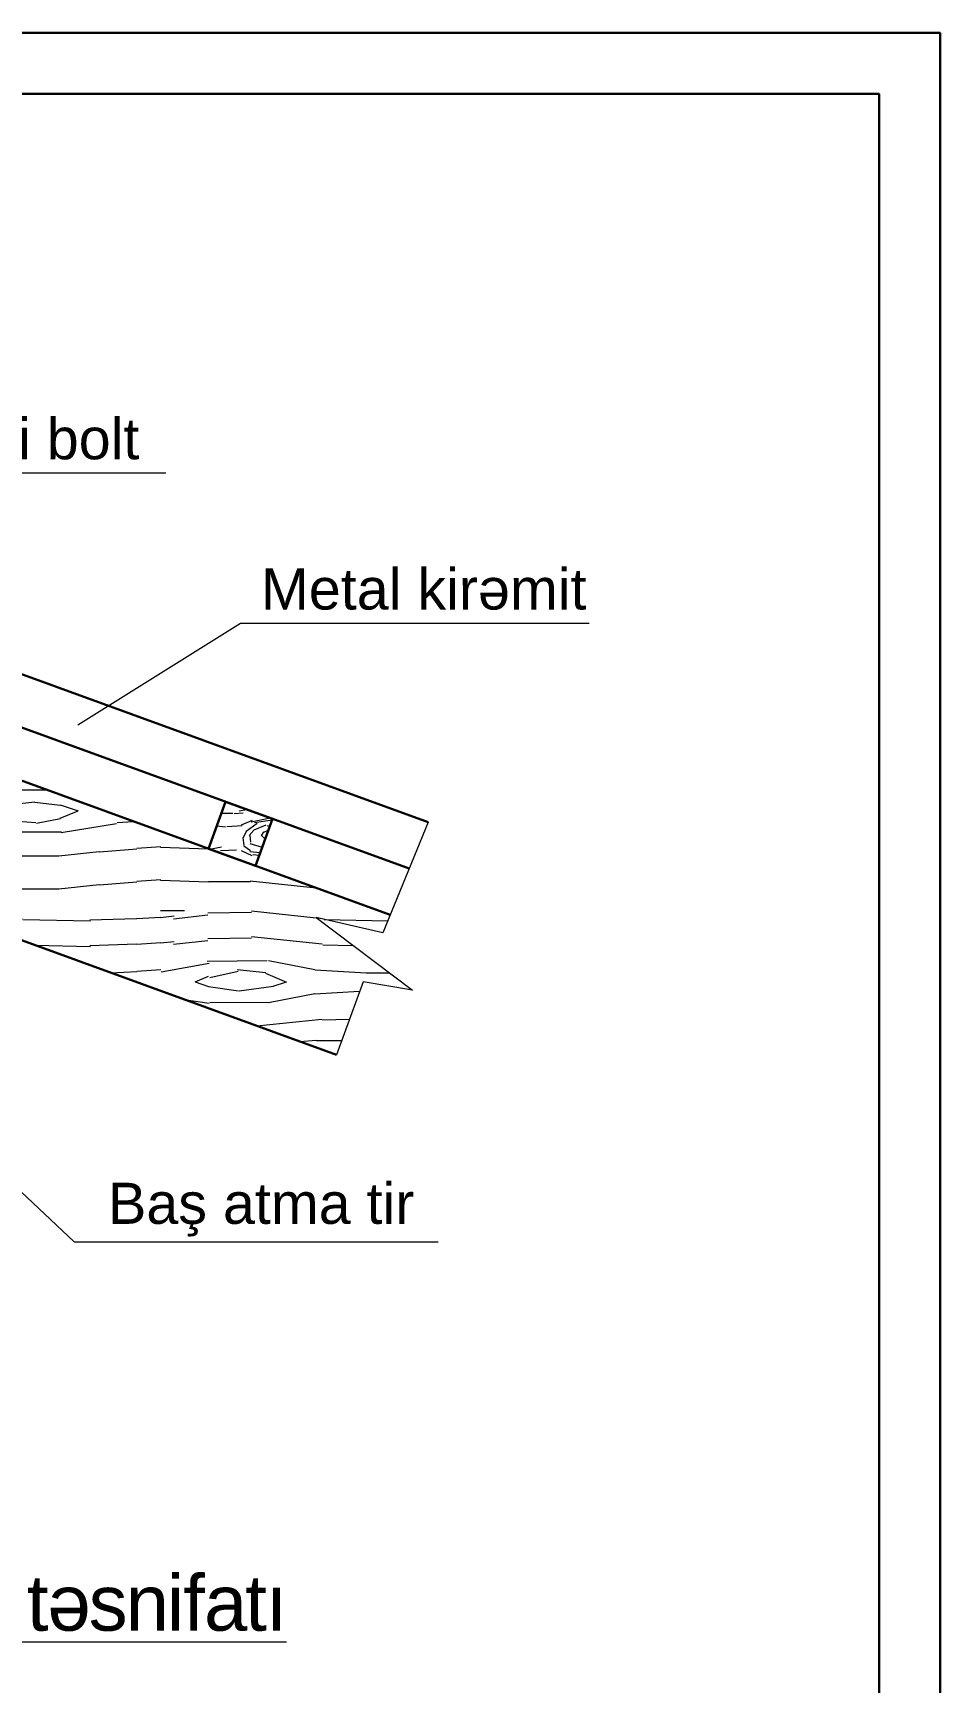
# Model space of a CAD drawing. Header units: millimetres. Extents: x 120281 to 1416367021, y -641565767 to 918373.
# Drawn here: x 1015389 to 1019018, y 692537 to 699133 of the extents above; entities that cross this region are included whole.
import ezdxf

# ---------------------------------------------------------------- set-up
doc = ezdxf.new("R2010")
doc.units = ezdxf.units.MM
for name, color, linetype, lineweight in [('Künc ştampının yazısı', 7, 'Continuous', 13), ('перегородка', 130, 'Continuous', 20), ('размер', 90, 'Continuous', 40)]:
    doc.layers.add(name, color=color, linetype=linetype, lineweight=lineweight)
doc.styles.add('ARIAL', font='arial.ttf')
doc.styles.add('Segoe UI Light', font='segoeuil.ttf', dxfattribs={"width": 0.7})

msp = doc.modelspace()

# ---------------------------------------------------------------- hatches: boundary and pattern name
at = {"lineweight": 20}
h = msp.add_hatch(dxfattribs=at)
h.set_pattern_fill('WOOD_06', scale=1200, pattern_type=2)
h.set_pattern_definition([(355.6014, (1106912.57797534, 867656.0849263263), (1199.999465231495, 0.0028507994738525), [78.23039999999938, -15567.85319999992]), (4.398700000000001, (1106912.57797534, 867560.0849263263), (14399.99976933385, 1199.998027341766), [78.23039999999938, -15567.85559999992]), (356.9874, (1106876.57797534, 868088.0849263263), (1200.000215035921, 0.0041162909356324), [114.1572, -22717.39560000001]), (3.0127, (1106876.57797534, 868160.0849263263), (21599.99971172469, 1199.967100603662), [114.1572, -22717.398]), (355.4262, (1106840.57797534, 867770.0849263263), (15600.00037197794, -1199.966342870502), [150.4787999999988, -29945.36279999984]), (4.5739, (1106840.57797534, 867446.0849263263), (14399.99973255244, 1199.995067908371), [150.4787999999988, -29945.36759999984]), (358.1525, (1106804.57797534, 867980.0849263263), (1199.999851486988, 0.0019611993293034), [186.0972, -37033.2504]), (1.8476, (1106804.58277534, 868268.0741263262), (36000.00055717061, 1199.993207726055), [186.0972, -37033.2528]), (353.4182, (1106834.57797534, 867890.0849263263), (10800.00000769132, -1199.972427942178), [157.0355999999988, -31249.96079999984]), (4.5739, (1106840.57797534, 867314.0849263263), (14399.99973255244, 1199.995067908371), [150.4787999999988, -29945.36759999984]), (1.8476, (1106804.58277534, 868370.0741263262), (36000.00055717061, 1199.993207726055), [186.0972, -37033.2528]), (0, (1106078.57797534, 867326.0849263263), (0, 1200), [168, -1032]), (0, (1106078.57797534, 867458.0849263263), (0, 1200), [168, -1032]), (0, (1106078.57797534, 867758.0849263263), (0, 1200), [168, -1032]), (359.209, (1106078.57797534, 867946.4873263263), (87600.00000005051, -1201.167413572893), [174.0168, -173842.566]), (359.5225, (1106078.57797534, 868042.0853263261), (1199.999664067921, -0.0010180837573773), [240.0084, -143764.992]), (12.609, (1106078.57797534, 868146.5837263262), (80400.00005209491, 18000.57992731457), [116.8176, -93337.0584]), (351.4686, (1106078.57797534, 868106.0861263261), (8399.999890620218, -1200.09476190387), [121.3428, -24147.1956]), (0.4775, (1106078.57797534, 868206.0845263263), (142799.9998545851, 1200.115156264521), [240.0084, -143764.992]), (0.7899, (1106078.57797534, 868301.6861263262), (86400.00038951875, 1207.654575199307), [174.0168, -87434.3088]), (0.7899, (1106078.57797534, 868403.6861263262), (86400.00038951875, 1207.654575199307), [174.0168, -87434.3088]), (6.072399999999992, (1106246.57797534, 867758.0849263263), (33600.00030997312, 3599.966322494889), [283.5912, -56434.65360000001]), (353.9277, (1106246.57797534, 867458.0849263263), (22800.0000099618, -2399.937318719916), [283.5911999999975, -56434.64279999968]), (6.072399999999992, (1106252.57797534, 867944.0849263263), (33600.00030997312, 3599.966322494889), [283.5912, -56434.65360000001]), (353.9277, (1106252.55517534, 868304.0753263263), (22800.0000099618, -2399.937318719916), [283.5911999999975, -56434.64279999968]), (15.94529999999999, (1106390.57797534, 867608.0849263263), (3599.999590799358, 1199.993827787183), [87.36119999999939, -8648.76599999992]), (10.95400000000002, (1106276.57797534, 867656.0849263263), (6000.00001838501, 1199.992801233356), [189.4524, -37700.9076]), (349.0461, (1106276.57797534, 867560.0849263263), (31199.99970184329, -5999.908467941675), [189.4524, -37700.8944]), (10.95400000000002, (1106318.57797534, 868040.0849263263), (6000.00001838501, 1199.992801233356), [189.4524, -37700.9076]), (349.0461, (1106318.57797534, 868208.0849263263), (31199.99970184329, -5999.908467941675), [189.4524, -37700.8944]), (4.7636, (1106222.57797534, 867866.0849263263), (13199.99993972852, 1199.989739539806), [288.9983999999975, -14160.91439999992]), (353.9277, (1106246.57797534, 867326.0849263263), (22800.0000099618, -2399.937318719916), [283.5911999999975, -56434.64279999968]), (353.9277, (1106252.55517534, 868406.0753263263), (22800.0000099618, -2399.937318719916), [283.5911999999975, -56434.64279999968]), (336.8016, (1106306.57797534, 868160.0849263263), (5999.999703244524, -2399.975761781775), [91.3896, -9047.5248]), (353.9911, (1106192.57797534, 868172.0849263263), (11999.99940864909, -1199.977985786813), [114.63, -22811.33280000001]), (3.366400000000001, (1106078.57797534, 867644.4377263263), (19200.00008282194, 1199.97957523819), [198.3419999999987, -20236.91999999984]), (356.6337, (1106078.57797534, 867571.7321263263), (1199.999551411198, 0.0033649257472235), [198.342, -20236.9176]), (1.591100000000009, (1106078.57797534, 867862.0853263261), (41999.99989793093, 1199.970372689579), [144.0551999999988, -43072.60799999969]), (0, (1106528.57797534, 867788.0849263263), (0, 1200), [150, -1050]), (0, (1106528.57797534, 867428.0849263263), (0, 1200), [150, -1050]), (341.5651999999999, (1106684.57797534, 867632.0849263263), (1199.99974947868, 0.0034964126583326), [75.89519999999939, -3718.83479999998]), (353.2902999999999, (1106582.57797534, 867644.0849263263), (10799.99971632422, -1199.973387313046), [102.7032, -20437.9824]), (6.3401, (1106474.57797534, 867632.0849263263), (9600.000184850804, 1199.985007074315), [108.6648, -10757.796]), (10.61959999999999, (1106588.57797534, 867560.0849263263), (5999.999316250745, 1199.994462415708), [97.67280000000001, -19436.9088]), (22.61980000000001, (1106684.57797534, 867578.0849263263), (8400.00011156758, 3599.988724275989), [78, -15521.9928]), (0, (1106462.57797534, 867692.0849263263), (0, 1200), [228, -972.0000000000001]), (0, (1106462.57797534, 867524.0849263263), (0, 1200), [228, -972.0000000000001]), (3.366400000000001, (1106504.57797534, 868076.0849263263), (19200.00008282194, 1199.97957523819), [204.3527999999988, -20230.90919999984]), (356.6337, (1106504.57797534, 868172.0849263263), (1199.999551411198, 0.0033649257472235), [204.3528, -20230.908]), (0, (1106528.57797534, 867296.0849263263), (0, 1200), [150, -1050]), (341.5651999999999, (1106390.57797534, 867608.0849263263), (1199.99974947868, 0.0034964126583326), [132.8159999999988, -3661.91399999998]), (355.2365, (1106516.57797534, 867566.0849263263), (1200.000241282236, 0.0023696367713877), [72.2496, -14377.6608]), (7.431400000000001, (1106198.57797534, 868088.0849263263), (17999.99970570563, 2399.997339593774), [139.1688, -27694.6236]), (18.4349, (1106336.57797534, 868106.0849263263), (2399.999383091273, 1199.9977043949), [56.92079999999969, -3737.81159999998]), (353.66, (1106678.57797534, 867788.0849263263), (1200.000379239329, 0.0045459895405053), [162.9972, -10703.4612]), (6.3401, (1106678.57797534, 867428.0849263263), (9600.000184850804, 1199.985007074315), [162.9972, -10703.4636]), (1.273, (1106534.57797534, 867974.0849263263), (52799.99994764274, 1199.972635702252), [270.0672, -53743.26360000001]), (358.7271, (1106534.56717534, 868274.099326326), (1199.999793654924, 0.003043054248536), [270.0672, -53743.2612]), (351.0275, (1106690.57797534, 867692.0849263263), (15599.99982607776, -2399.964083845375), [115.4124, -22967.04]), (0, (1106510.57797534, 867890.0849263263), (0, 1200), [324, -876]), (6.3401, (1106678.57797534, 867296.0849263263), (9600.000184850804, 1199.985007074315), [162.9972, -10703.4636]), (358.7271, (1106534.56717534, 868376.099326326), (1199.999793654924, 0.003043054248536), [270.0672, -53743.2612]), (350.5377999999999, (1106804.57797534, 867674.0849263263), (1200.000092659467, 0.0025595191008643), [109.4891999999994, -7189.82279999996]), (0, (1106708.57797534, 868088.0849263263), (0, 1200), [168, -1032]), (0, (1106708.57797534, 868160.0849263263), (0, 1200), [168, -1032]), (9.211, (1106690.57797534, 867524.0849263263), (7200.000435242761, 1199.99722093433), [224.9004, -44755.092]), (6.491600000000001, (1107140.59957534, 868387.9853263262), (147600.0004099138, 16802.16207507765), [138.8688, -201554.2992]), (6.491600000000001, (1107140.59957534, 868285.9853263262), (147600.0004099138, 16802.16207507765), [138.8688, -201554.2992]), (10.0418, (1107086.57797534, 868172.0849263263), (115199.9997443215, 20410.15569080921), [194.9867999999988, -137514.6131999988]), (352.093, (1106990.57797534, 868082.0849263263), (34800.00012564328, -4799.898908067677), [290.7648, -43323.8952]), (353.5515, (1107140.57797534, 867962.0849263263), (74399.99971683173, -8402.294301399648), [138.8784, -213613.488]), (357.1373, (1107086.57797534, 867866.0849263263), (1199.999616795228, -0.0056943267845749), [120.1499999999994, -23909.83799999984]), (1.7899, (1107086.57797534, 867752.0849263263), (37200.00007966914, 1199.993405302224), [192.0936, -38226.6516]), (0, (1107182.57797534, 867644.0849263263), (0, 1200), [96, -1104]), (0, (1107182.57797534, 867572.0849263263), (0, 1200), [96, -1104]), (358.2101, (1107086.57797534, 867464.0849263263), (1199.999918021284, 0.0005220321937727), [192.0936, -38226.6516]), (358.2101, (1107086.57797534, 867332.0849263263), (1199.999918021284, 0.0005220321937727), [192.0936, -38226.6516]), (356.4238, (1106990.57797534, 867758.0849263263), (1200.000483413222, 0.0024400747801717), [96.18719999999999, -19141.2732]), (3.5763, (1106990.57797534, 867458.0849263263), (17999.99958753778, 1199.988785944873), [96.18719999999999, -19141.2756]), (356.4238, (1106990.57797534, 867974.0849263263), (1200.000483413222, 0.0024400747801717), [96.18719999999999, -19141.2732]), (3.5763, (1106990.57077534, 868274.0789263262), (17999.99958753778, 1199.988785944873), [96.18719999999999, -19141.2756]), (356.4238, (1106990.57797534, 867650.0849263263), (1200.000483413222, 0.0024400747801717), [96.18719999999999, -19141.2732]), (3.5763, (1106990.57797534, 867566.0849263263), (17999.99958753778, 1199.988785944873), [96.18719999999999, -19141.2756]), (356.4238, (1106990.57797534, 867872.0849263263), (1200.000483413222, 0.0024400747801717), [96.18719999999999, -19141.2732]), (3.5763, (1106990.57797534, 867326.0849263263), (17999.99958753778, 1199.988785944873), [96.18719999999999, -19141.2756]), (3.5763, (1106990.57077534, 868376.0789263262), (17999.99958753778, 1199.988785944873), [96.18719999999999, -19141.2756]), (3.5763, (1106990.57797534, 868166.0849263263), (17999.99958753778, 1199.988785944873), [96.18719999999999, -19141.2756]), (353.66, (1107086.57797534, 867968.0849263263), (1200.000379239329, 0.0045459895405053), [54.3324, -10812.126]), (6.3401, (1107086.57557534, 868280.089726326), (9600.000184850804, 1199.985007074315), [54.3324, -10812.1284]), (6.3401, (1107086.57557534, 868382.089726326), (9600.000184850804, 1199.985007074315), [54.3324, -10812.1284]), (0.2730999999999978, (1107086.57797534, 867644.0849263263), (-0.0005734171984302, 1200.000428925986), [96.0012, -1104.012]), (0, (1107086.57797534, 867572.0849263263), (0, 1200), [96, -1104]), (341.5651999999999, (1107224.57797534, 868124.0861263261), (1199.99974947868, 0.0034964126583326), [56.92079999999969, -3737.80919999998]), (22.61980000000001, (1107224.57797534, 868124.0837263262), (8400.00011156758, 3599.988724275989), [58.5, -15541.4928]), (1.591100000000009, (1107206.57797534, 867860.0837263262), (41999.99989793093, 1199.970372689579), [72.02879999999938, -43144.63439999969])])
h.paths.add_polyline_path([(1013986.584819789, 695997.4550606608), (1016603.284272728, 695045.0543477705), (1016709.950916781, 695338.1185437136), (1016907.934600269, 695303.7536286011), (1016521.799503133, 695594.3700481332), (1016789.670232115, 695533.4814851191), (1016818.889457925, 695605.087141491), (1014863.726139839, 696316.7083924038)])
h = msp.add_hatch(dxfattribs=at)
h.set_pattern_fill('WOOD_08', scale=640, pattern_type=2)
h.set_pattern_definition([(26.565, (1131877.691814067, 1400510.73435321), (640.0000056597321, 639.9994347867382), [71.55392, -1359.52896]), (343.7398000000001, (1131845.691814067, 1400597.134353211), (4480.000105184683, -1279.999631853551), [80, -15919.99936]), (343.8108, (1131826.491814066, 1400632.334353211), (4480.000169880604, -1279.999459878081), [103.2959999999992, -20555.91935999979]), (10.4374, (1131775.291814067, 1400465.934353211), (17280.00032155306, 3199.976332784405), [123.64608, -24605.53728000001]), (351.3844, (1131829.691814067, 1400664.334353211), (12800.00020086093, -1919.989070463709), [106.80512, -21254.24064]), (358.2377, (1131756.091814066, 1400709.134353211), (21120.00007782554, -639.9666349123248), [208.09856, -41411.5872]), (358.9191, (1131768.891814067, 1400750.73435321), (639.999974370645, 0.000547854007662), [169.63008, -33756.40704]), (351.3844, (1131829.691814067, 1400971.534353211), (12800.00020086093, -1919.989070463709), [106.80512, -21254.24064]), (10.4374, (1131775.291814067, 1400773.134353211), (17280.00032155306, 3199.976332784405), [123.64608, -24605.53728000001]), (343.8108, (1131826.491814066, 1400939.534353211), (4480.000169880604, -1279.999459878081), [103.2959999999992, -20555.91935999979]), (26.565, (1131877.691814067, 1400817.934353211), (640.0000056597321, 639.9994347867382), [71.55392, -1359.52896]), (343.7398000000001, (1131845.691814067, 1400904.334353211), (4480.000105184683, -1279.999631853551), [80, -15919.99936]), (3.9909, (1131791.291814067, 1401051.534353211), (8959.99973439182, 639.9976528467814), [137.93472, -27448.96064]), (0, (1131880.891814067, 1401003.534353211), (0, 640), [140.8, -499.2]), (26.565, (1131759.291814067, 1400523.534353211), (640.0000056597321, 639.9994347867382), [50.08768, -1380.9952]), (284.0362999999999, (1131800.891814067, 1400558.73435321), (640.0022629664081, -1919.999853313005), [13.19424, -2625.594240000001]), (0, (1131586.491814066, 1400545.934353211), (0, 640), [41.6, -598.4000000000001]), (8.7461, (1131628.091814066, 1400545.934353211), (3839.999789080446, 639.9959517883258), [42.0896, -8375.7952]), (71.565, (1131669.691814067, 1400552.334353211), (0.0003692675583622, 639.9998663912395), [10.11904, -2013.73888]), (326.31, (1131653.691814067, 1400574.73435321), (1279.999768958592, -639.9979100476833), [23.07583999999979, -2284.475519999973]), (351.2539, (1131612.091814066, 1400581.134353211), (4480.000059718657, -639.994769725625), [42.08959999999959, -8375.795199999893]), (5.194400000000002, (1131576.891814067, 1400577.934353211), (6399.999791457049, 639.9968858650916), [35.34527999999958, -7033.685759999946]), (18.4349, (1131548.091814066, 1400568.334353211), (1279.999670982012, 639.99877567728), [30.35775999999979, -1993.499519999987]), (71.565, (1131544.891814067, 1400558.73435321), (0.0003692675583622, 639.9998663912395), [10.11904, -2013.73888]), (315.0001, (1131544.891814067, 1400558.73435321), (640.0001980447748, 0.0020221077468818), [13.57632, -891.51872]), (354.2895, (1131554.491814066, 1400549.134353211), (639.9998967620071, 0.0012314028292426), [32.15936, -6399.76]), (315.0001, (1131500.091814066, 1400558.73435321), (640.0001980447748, 0.0020221077468818), [22.6272, -882.4678399999999]), (346.7595, (1131516.091814066, 1400542.73435321), (8319.999950729018, -1919.996829952975), [55.88544, -11121.23328]), (0, (1131570.491814066, 1400529.934353211), (0, 640), [76.8, -563.2]), (7.431400000000001, (1131647.291814067, 1400529.934353211), (9599.999843043002, 1279.998581116679), [74.22336, -14770.46528]), (45, (1131720.891814067, 1400539.534353211), (0, 640.0001980473293), [22.6272, -882.46912]), (281.31, (1131733.691814067, 1400571.534353211), (640.0030781412445, -2559.999991987319), [16.31679999999979, -3247.056639999974]), (341.5651, (1131704.891814067, 1400581.134353211), (639.9998663909092, 0.0007477429297253), [30.35776, -1993.49952]), (349.3804, (1131653.691814067, 1400590.73435321), (7039.999954898748, -1279.992650189545), [52.09215999999959, -10366.35135999989]), (356.9873, (1131592.891814067, 1400593.934353211), (640.0001146886813, 0.0010783442442275), [60.88383999999999, -12115.9456]), (6.7098, (1131538.491814066, 1400587.534353211), (5119.999695180252, 639.9968690353701), [54.77504, -10900.2592]), (23.96239999999999, (1131509.691814067, 1400574.73435321), (1279.999979898711, 639.9978302229001), [31.51616, -6271.74848]), (59.03620000000001, (1131500.091814066, 1400558.73435321), (640.0012021431712, 1280.000415614183), [18.65919999999979, -3713.151999999973]), (277.1251, (1131452.091814066, 1400558.73435321), (640.0067988697945, -4479.999761143081), [25.79904, -5134.04672]), (342.4745, (1131455.291814067, 1400533.134353211), (10239.99994742769, -3199.986263206717), [63.75936, -12688.14528]), (355.0303, (1131516.091814066, 1400513.934353211), (7680.00003537727, -639.9943810420153), [73.87776, -14701.66848]), (0, (1131589.691814067, 1400507.534353211), (0, 640), [96, -544]), (12.2647, (1131685.691814067, 1400507.534353211), (5760.000033933901, 1279.992283967315), [75.31903999999999, -14988.48768]), (320.1945, (1131781.691814067, 1400574.73435321), (3199.999785638751, -2559.993103777305), [24.99263999999979, -4973.561599999946]), (335.2249, (1131740.091814066, 1400593.934353211), (7039.99986560025, -3199.993928329622), [45.81696, -9117.58528]), (351.0274, (1131679.291814067, 1400603.534353211), (8320.00020191416, -1279.995765117812), [61.55328, -12249.09184]), (357.879, (1131592.891814067, 1400606.73435321), (640.0001143567698, 0.0012899484003315), [86.45952000000001, -17205.38752]), (4.9697, (1131519.291814067, 1400600.334353211), (7039.999751543772, 639.9950577513937), [73.87776, -14701.66848]), (21.8014, (1131471.291814067, 1400581.134353211), (1280.00015180572, 639.9995733039201), [51.69728, -3394.80768]), (49.3987, (1131452.091814066, 1400558.73435321), (3200.000686098263, 3839.999857543864), [29.50272, -5871.006079999999]), (277.1251, (1131452.091814066, 1400865.934353211), (640.0067988697945, -4479.999761143081), [25.79904, -5134.04672]), (342.4745, (1131455.291814067, 1400840.334353211), (10239.99994742769, -3199.986263206717), [63.75936, -12688.14528]), (355.0303, (1131516.091814066, 1400821.134353211), (7680.00003537727, -639.9943810420153), [73.87776, -14701.66848]), (0, (1131589.691814067, 1400814.73435321), (0, 640), [96, -544]), (12.2647, (1131685.691814067, 1400814.73435321), (5760.000033933901, 1279.992283967315), [75.31903999999999, -14988.48768]), (28.6104, (1131759.291814067, 1400830.73435321), (5759.999972730751, 3199.992396320797), [40.096, -7979.07648]), (68.1985, (1131794.491814066, 1400849.934353211), (640.0035314428815, 1919.999651938054), [17.23264, -3429.27488]), (320.1945, (1131781.691814067, 1400881.934353211), (3199.999785638751, -2559.993103777305), [24.99263999999979, -4973.561599999946]), (335.2249, (1131740.091814066, 1400901.134353211), (7039.99986560025, -3199.993928329622), [45.81696, -9117.58528]), (351.0274, (1131679.291814067, 1400910.73435321), (8320.00020191416, -1279.995765117812), [61.55328, -12249.09184]), (357.879, (1131592.891814067, 1400913.934353211), (640.0001143567698, 0.0012899484003315), [86.45952000000001, -17205.38752]), (4.9697, (1131519.291814067, 1400907.534353211), (7039.999751543772, 639.9950577513937), [73.87776, -14701.66848]), (21.8014, (1131471.291814067, 1400888.334353211), (1280.00015180572, 639.9995733039201), [51.69728, -3394.80768]), (49.3987, (1131452.091814066, 1400865.934353211), (3200.000686098263, 3839.999857543864), [29.50272, -5871.006079999999]), (315.0001, (1131500.091814066, 1400865.934353211), (640.0001980447748, 0.0020221077468818), [22.6272, -882.4678399999999]), (346.7595, (1131516.091814066, 1400849.934353211), (8319.999950729018, -1919.996829952975), [55.88544, -11121.23328]), (0, (1131570.491814066, 1400837.134353211), (0, 640), [76.8, -563.2]), (7.431400000000001, (1131647.291814067, 1400837.134353211), (9599.999843043002, 1279.998581116679), [74.22336, -14770.46528]), (45, (1131720.891814067, 1400846.73435321), (0, 640.0001980473293), [22.6272, -882.46912]), (281.31, (1131733.691814067, 1400878.73435321), (640.0030781412445, -2559.999991987319), [16.31679999999979, -3247.056639999974]), (341.5651, (1131704.891814067, 1400888.334353211), (639.9998663909092, 0.0007477429297253), [30.35776, -1993.49952]), (349.3804, (1131653.691814067, 1400897.934353211), (7039.999954898748, -1279.992650189545), [52.09215999999959, -10366.35135999989]), (356.9873, (1131592.891814067, 1400901.134353211), (640.0001146886813, 0.0010783442442275), [60.88383999999999, -12115.9456]), (6.7098, (1131538.491814066, 1400894.73435321), (5119.999695180252, 639.9968690353701), [54.77504, -10900.2592]), (23.96239999999999, (1131509.691814067, 1400881.934353211), (1279.999979898711, 639.9978302229001), [31.51616, -6271.74848]), (59.03620000000001, (1131500.091814066, 1400865.934353211), (640.0012021431712, 1280.000415614183), [18.65919999999979, -3713.151999999973]), (0, (1131586.491814066, 1400853.134353211), (0, 640), [41.6, -598.4000000000001]), (8.7461, (1131628.091814066, 1400853.134353211), (3839.999789080446, 639.9959517883258), [42.0896, -8375.7952]), (71.565, (1131669.691814067, 1400859.534353211), (0.0003692675583622, 639.9998663912395), [10.11904, -2013.73888]), (326.31, (1131653.691814067, 1400881.934353211), (1279.999768958592, -639.9979100476833), [23.07583999999979, -2284.475519999973]), (351.2539, (1131612.091814066, 1400888.334353211), (4480.000059718657, -639.994769725625), [42.08959999999959, -8375.795199999893]), (5.194400000000002, (1131576.891814067, 1400885.134353211), (6399.999791457049, 639.9968858650916), [35.34527999999958, -7033.685759999946]), (18.4349, (1131548.091814066, 1400875.534353211), (1279.999670982012, 639.99877567728), [30.35775999999979, -1993.499519999987]), (71.565, (1131544.891814067, 1400865.934353211), (0.0003692675583622, 639.9998663912395), [10.11904, -2013.73888]), (315.0001, (1131544.891814067, 1400865.934353211), (640.0001980447748, 0.0020221077468818), [13.57632, -891.51872]), (354.2895, (1131554.491814066, 1400856.334353211), (639.9998967620071, 0.0012314028292426), [32.15936, -6399.76]), (275.7106, (1131426.491814066, 1400549.134353211), (640.0009050688832, -5760.00026786114), [32.15936, -6399.76064]), (323.1302, (1131429.691814067, 1400517.134353211), (1920.000133423687, -1279.995191857992), [32, -3167.99616]), (353.6599, (1131455.291814067, 1400497.934353211), (640.0002022642325, 0.0013075166806598), [115.90912, -5679.53664]), (1.1691, (1131570.491814066, 1400485.134353211), (30720.00030962105, 639.978965727767), [156.83264, -31209.69664]), (8.4711, (1131727.291814067, 1400488.334353211), (12799.99997855681, 1919.989497609727), [152.05888, -30259.7248]), (350.5377, (1131788.091814066, 1400606.73435321), (640.00004941979, 0.0002480660462645), [58.39423999999958, -3834.573439999973]), (351.6744, (1131656.891814067, 1400625.934353211), (4480.000145614546, -639.9961308832676), [132.59712, -26386.8864]), (2.121, (1131570.491814066, 1400622.73435321), (16640.00021267774, 639.9721896338423), [86.45952000000001, -17205.38752]), (8.4269, (1131484.091814066, 1400609.934353211), (12800.000283323, 1919.984172844127), [87.34272000000001, -17381.2544]), (35.53759999999999, (1131439.291814067, 1400577.934353211), (2560.00014660781, 1919.995051048803), [55.05472, -5450.428159999999]), (66.0375, (1131426.491814066, 1400549.134353211), (1920.00083574307, 4480.000175567586), [31.51616, -6271.75296]), (353.991, (1131704.891814067, 1400645.134353211), (6399.999840579866, -639.9995631883795), [122.272, -12104.91072]), (1.2453, (1131557.691814067, 1400641.934353211), (28799.99976281965, 639.9676781767971), [147.2345599999983, -29299.72031999979]), (11.6893, (1131464.891814067, 1400622.73435321), (15359.99999596225, 3199.980916080016), [94.76543999999917, -18858.30847999979]), (23.1985, (1131420.091814066, 1400603.534353211), (1280.000068855472, 639.9979690099891), [48.74112, -4825.3504]), (0, (1131583.291814067, 1400465.934353211), (0, 640), [192, -448]), (353.991, (1131461.691814067, 1400478.73435321), (6399.999840579866, -639.9995631883795), [122.272, -12104.91072]), (335.2249, (1131420.091814066, 1400497.934353211), (7039.99986560025, -3199.993928329622), [45.81696, -9117.58528]), (356.7603, (1131660.091814066, 1400673.934353211), (11520.00030858109, -639.999810741336), [169.87136, -33804.42496000001]), (2.4895, (1131512.891814067, 1400667.534353211), (14080.00014462474, 639.9868317371696), [147.33888, -14586.56704]), (9.7824, (1131420.091814066, 1400651.534353211), (14720.00014890163, 2559.997916011661), [94.16896000000001, -18739.67232]), (0, (1131512.891814067, 1400709.134353211), (0, 640), [243.2, -396.8]), (3.9451, (1131420.091814066, 1400702.73435321), (8959.99988645292, 639.9864117311629), [93.02016, -18511.06304]), (3.7313, (1131621.691814067, 1400741.134353211), (9599.999982553749, 639.9836464736323), [147.51296, -29355.02656]), (358.727, (1131477.691814067, 1400744.334353211), (639.9998899511506, 0.0005059517366823), [144.03584, -28663.07456]), (356.7603, (1131660.091814066, 1400981.134353211), (11520.00030858109, -639.999810741336), [169.87136, -33804.42496000001]), (2.4895, (1131512.891814067, 1400974.73435321), (14080.00014462474, 639.9868317371696), [147.33888, -14586.56704]), (9.7824, (1131420.091814066, 1400958.73435321), (14720.00014890163, 2559.997916011661), [94.16896000000001, -18739.67232]), (0, (1131583.291814067, 1400773.134353211), (0, 640), [192, -448]), (353.991, (1131461.691814067, 1400785.934353211), (6399.999840579866, -639.9995631883795), [122.272, -12104.91072]), (335.2249, (1131420.091814066, 1400805.134353211), (7039.99986560025, -3199.993928329622), [45.81696, -9117.58528]), (353.991, (1131704.891814067, 1400952.334353211), (6399.999840579866, -639.9995631883795), [122.272, -12104.91072]), (1.2453, (1131557.691814067, 1400949.134353211), (28799.99976281965, 639.9676781767971), [147.2345599999983, -29299.72031999979]), (11.6893, (1131464.891814067, 1400929.934353211), (15359.99999596225, 3199.980916080016), [94.76543999999917, -18858.30847999979]), (23.1985, (1131420.091814066, 1400910.73435321), (1280.000068855472, 639.9979690099891), [48.74112, -4825.3504]), (275.7106, (1131426.491814066, 1400856.334353211), (640.0009050688832, -5760.00026786114), [32.15936, -6399.76064]), (323.1302, (1131429.691814067, 1400824.334353211), (1920.000133423687, -1279.995191857992), [32, -3167.99616]), (353.6599, (1131455.291814067, 1400805.134353211), (640.0002022642325, 0.0013075166806598), [115.90912, -5679.53664]), (1.1691, (1131570.491814066, 1400792.334353211), (30720.00030962105, 639.978965727767), [156.83264, -31209.69664]), (8.4711, (1131727.291814067, 1400795.534353211), (12799.99997855681, 1919.989497609727), [152.05888, -30259.7248]), (350.5377, (1131788.091814066, 1400913.934353211), (640.00004941979, 0.0002480660462645), [58.39423999999958, -3834.573439999973]), (351.6744, (1131656.891814067, 1400933.134353211), (4480.000145614546, -639.9961308832676), [132.59712, -26386.8864]), (2.121, (1131570.491814066, 1400929.934353211), (16640.00021267774, 639.9721896338423), [86.45952000000001, -17205.38752]), (8.4269, (1131484.091814066, 1400917.134353211), (12800.000283323, 1919.984172844127), [87.34272000000001, -17381.2544]), (35.53759999999999, (1131439.291814067, 1400885.134353211), (2560.00014660781, 1919.995051048803), [55.05472, -5450.428159999999]), (66.0375, (1131426.491814066, 1400856.334353211), (1920.00083574307, 4480.000175567586), [31.51616, -6271.75296]), (357.6141000000001, (1131637.691814067, 1401057.934353211), (639.9999653915177, 0.0007849031718399), [153.7331199999983, -15219.59359999989]), (358.4089, (1131522.491814066, 1401061.134353211), (639.9997296910087, 0.0004142915250682), [115.24416, -22933.64224]), (0, (1131420.091814066, 1401061.134353211), (0, 640), [102.4, -537.6]), (356.0996, (1131740.091814066, 1401013.134353211), (9600.000246978598, -639.9840010118816), [141.12704, -28084.24832]), (359.1049, (1131535.291814067, 1401016.334353211), (640.0000297637041, 0.0007633583215438), [204.8249599999983, -40760.17407999957]), (0, (1131420.091814066, 1401016.334353211), (0, 640), [115.2, -524.8]), (78.69000000000001, (1131941.691814067, 1400542.73435321), (0.0008797869802279, 640.000186564808), [16.31679999999979, -3247.056639999974]), (324.4624, (1131922.491814066, 1400574.73435321), (1919.999892719009, -1279.995791063842), [27.52768, -5477.9552]), (3.0127, (1131999.291814067, 1400597.134353211), (11519.99984625317, 639.9824536552861), [60.88383999999999, -12115.9456]), (355.0303, (1131925.691814067, 1400603.534353211), (7680.00003537727, -639.9943810420153), [73.87776, -14701.66848]), (2.862399999999983, (1131980.091814066, 1400504.334353211), (12160.00001057943, 639.9991339239839), [64.08, -12751.90976]), (10.8855, (1131896.891814067, 1400488.334353211), (3199.999965027522, 639.998112140248), [84.72448, -16860.1728]), (5.194400000000002, (1132024.891814067, 1400648.334353211), (6399.999791457049, 639.9968858650916), [35.34527999999958, -7033.685759999946]), (0, (1131935.291814067, 1400648.334353211), (0, 640), [89.60000000000001, -550.4]), (0, (1131938.491814066, 1400747.534353211), (0, 640), [121.6, -518.4000000000001]), (5.194400000000002, (1132024.891814067, 1400955.534353211), (6399.999791457049, 639.9968858650916), [35.34527999999958, -7033.685759999946]), (0, (1131935.291814067, 1400955.534353211), (0, 640), [89.60000000000001, -550.4]), (2.862399999999983, (1131980.091814066, 1400811.534353211), (12160.00001057943, 639.9991339239839), [64.08, -12751.90976]), (10.8855, (1131896.891814067, 1400795.534353211), (3199.999965027522, 639.998112140248), [84.72448, -16860.1728]), (3.0127, (1131999.291814067, 1400904.334353211), (11519.99984625317, 639.9824536552861), [60.88383999999999, -12115.9456]), (355.0303, (1131925.691814067, 1400910.73435321), (7680.00003537727, -639.9943810420153), [73.87776, -14701.66848]), (78.69000000000001, (1131941.691814067, 1400849.934353211), (0.0008797869802279, 640.000186564808), [16.31679999999979, -3247.056639999974]), (324.4624, (1131922.491814066, 1400881.934353211), (1919.999892719009, -1279.995791063842), [27.52768, -5477.9552]), (0, (1131928.891814067, 1401061.134353211), (0, 640), [131.2, -508.8])])
h.paths.add_polyline_path([(1016279.173065743, 695801.527843191), (1016347.577094408, 695989.4663673483), (1016159.638570251, 696057.8703960134), (1016091.234541586, 695869.9318718563)])

# ---------------------------------------------------------------- linework, layer by layer
at = {"color": 7, "lineweight": 13, "elevation": 2.3763276432e-06}
for points in [[(1014179.714919169, 696344.3857746376), (1014267.570023241, 697373.2299968922), (1015921.556883197, 697373.2299968922)], [(1015568.49027686, 696365.415798323), (1016219.381579354, 696772.012056685), (1017614.738703674, 696772.012056685)], [(1014136.584819789, 695632.8869868065), (1015554.103302395, 694297.8750751242), (1017010.851100027, 694297.8750751242)]]:
    msp.add_lwpolyline(points, dxfattribs=at)
at = {"color": 7, "lineweight": 30, "elevation": 2.3763276432e-06}
for points in [[(1011003.043656772, 695975.7126570905), (1013986.584819789, 697061.632833137), (1016970.125982806, 695975.7126570905)], [(1016894.507720366, 695790.3998992909), (1014086.584819789, 696812.4002552151)], [(1016818.889457925, 695605.087141491), (1013986.584819789, 696635.9617241465), (1011154.280181654, 695605.087141491)], [(1016603.284272728, 695045.0543477705), (1013986.584819789, 695997.4550606608)]]:
    msp.add_lwpolyline(points, dxfattribs=at)
msp.add_lwpolyline([(1016279.173065743, 695801.527843191), (1016347.577094408, 695989.4663673483), (1016159.638570251, 696057.8703960134), (1016091.234541586, 695869.9318718563)], close=True, dxfattribs=at)
at = {"color": 7, "lineweight": 20, "elevation": 2.3763276432e-06}
msp.add_lwpolyline([(1016970.125982806, 695975.7126570905), (1016789.670232115, 695533.4814851191), (1016521.799503133, 695594.3700481332), (1016907.934600269, 695303.7536286011), (1016709.950916781, 695338.1185437136), (1016603.284272728, 695045.0543477705)], dxfattribs=at)
at = {"layer": 'размер', "color": 0, "lineweight": 30, "elevation": 2.3763276432e-06}
for points in [[(998542.5629289448, 699132.9753716134), (1019018.397133388, 699132.9753716134), (1019018.397133388, 684653.6354699), (998542.5629289448, 684653.6354699)], [(999517.602652966, 698889.2154406076), (1018774.637202382, 698889.2154406076), (1018774.637202382, 684897.3954009053), (999517.602652966, 684897.3954009053)]]:
    msp.add_lwpolyline(points, close=True, dxfattribs=at)

# ---------------------------------------------------------------- texts
at = {"layer": 'Künc ştampının yazısı', "char_height": 164.5034346765884, "attachment_point": 5, "style": 'Segoe UI Light'}
for s, insert in [('{\\fArial|b0|i0|c238|p34;\\W1;Birləşdirici bolt}', (1015074.450640398, 697484.6600617615, 2.3763276432e-06)), ('{\\fArial|b0|i0|c0|p34;\\W1;Metal k\\fArial|b0|i0|c238|p34;irəmit}', (1016952.769644161, 696907.7363663393, 2.3763276432e-06)), ('{\\fArial|b0|i0|c238|p34;\\W1;Baş atma tir}', (1016302.678401362, 694426.2309903363, 2.3763276432e-06))]:
    msp.add_mtext(s, dxfattribs=dict(at, insert=insert))
at = {"layer": 'перегородка', "color": 0, "insert": (1012299.334232559, 692965.4049942396, 2.3763276432e-06), "char_height": 223.44, "attachment_point": 1, "style": 'ARIAL'}
msp.add_mtext('{\\fArial|b0|i0|c238|p34;\\T0.95;\\LÇardaq elementlərinin\\fArial|b0|i0|c204|p34;  təsnifatı}', dxfattribs=at)

doc.saveas('drawing.dxf')
